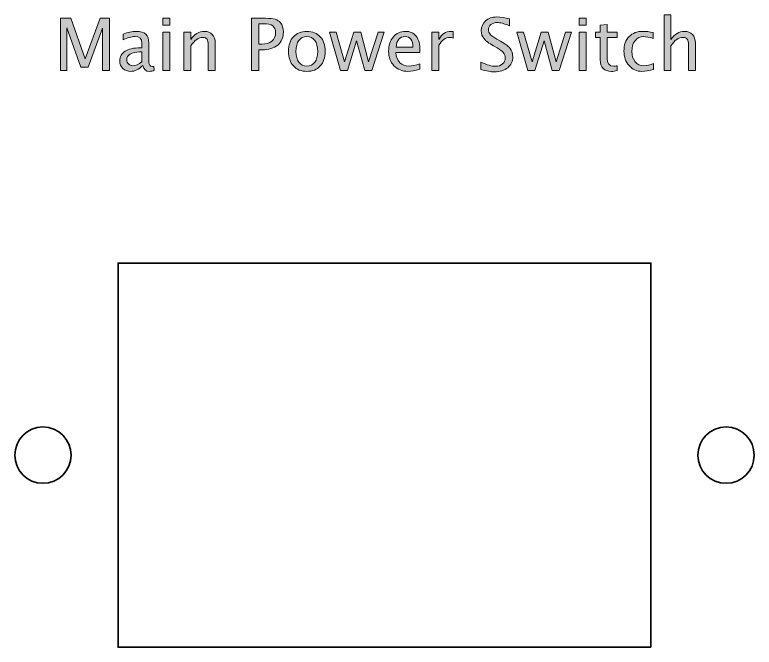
# Model space of a CAD drawing. Header units: inches. Extents: x 4 to 816, y 71 to 806.
# Drawn here: x 192.22 to 233.73, y 130.84 to 166.35 of the extents above; entities that cross this region are included whole.
import ezdxf

# ---------------------------------------------------------------- set-up
doc = ezdxf.new("R2010")
doc.units = ezdxf.units.IN
doc.header["$MEASUREMENT"] = 0
doc.layers.add('Layer 1', color=7, linetype='Continuous')

# ---------------------------------------------------------------- blocks, each defined once
blk = doc.blocks.new('block 222')
at = {"layer": 'Layer 1', "color": 240, "lineweight": 35, "true_color": 0xed1c24}
blk.add_lwpolyline([(227.933, 130.842), (198.023, 130.842), (198.023, 152.412), (227.933, 152.412), (227.933, 130.842)], dxfattribs=at)
blk = doc.blocks.new('block 223')
at = {"layer": 'Layer 1', "color": 240, "lineweight": 35, "true_color": 0xed1c24}
blk.add_open_spline([(195.386, 141.627), (195.386, 142.5), (194.678, 143.209), (193.804, 143.209), (192.931, 143.209), (192.223, 142.5), (192.223, 141.627), (192.223, 140.753), (192.931, 140.045), (193.804, 140.045), (194.678, 140.045), (195.386, 140.753), (195.386, 141.627)], degree=3, knots=[0, 0, 0, 0, 1, 1, 1, 2, 2, 2, 3, 3, 3, 4, 4, 4, 4], dxfattribs=at)
blk = doc.blocks.new('block 224')
at = {"layer": 'Layer 1', "color": 240, "lineweight": 35, "true_color": 0xed1c24}
blk.add_open_spline([(233.733, 141.627), (233.733, 142.5), (233.025, 143.209), (232.151, 143.209), (231.277, 143.209), (230.569, 142.5), (230.569, 141.627), (230.569, 140.753), (231.277, 140.045), (232.151, 140.045), (233.025, 140.045), (233.733, 140.753), (233.733, 141.627)], degree=3, knots=[0, 0, 0, 0, 1, 1, 1, 2, 2, 2, 3, 3, 3, 4, 4, 4, 4], dxfattribs=at)
blk = doc.blocks.new('block 348')
at = {"layer": 'Layer 1', "true_color": 0x231f20}
h = blk.add_hatch(color=250, dxfattribs=at)
h.dxf.hatch_style = 2
h.paths.add_polyline_path([(194.794, 163.221), (194.794, 166.154), (195.368, 166.154), (196.182, 163.885), (197.018, 166.154), (197.535, 166.154), (197.535, 163.221), (197.144, 163.221), (197.144, 165.604), (196.337, 163.417), (195.935, 163.417), (195.151, 165.609), (195.151, 163.221)])
h = blk.add_hatch(color=250, dxfattribs=at)
h.dxf.hatch_style = 2
h.paths.add_polyline_path([(200.543, 165.764), (200.543, 166.154), (200.933, 166.154), (200.933, 165.764)])
h.paths.add_polyline_path([(200.543, 163.221), (200.543, 165.374), (200.933, 165.374), (200.933, 163.221)])
h = blk.add_hatch(color=250, dxfattribs=at)
h.dxf.hatch_style = 2
edge = h.paths.add_edge_path()
edge.add_spline(control_points=[(205.506, 163.221), (205.506, 163.221), (205.506, 166.154), (205.506, 166.154), (205.506, 166.154), (206.305, 166.154), (206.305, 166.154), (206.535, 166.154), (206.712, 166.135), (206.837, 166.098), (206.962, 166.06), (207.064, 165.994), (207.143, 165.899), (207.248, 165.773), (207.3, 165.602), (207.3, 165.385), (207.3, 165.073), (207.194, 164.829), (206.983, 164.652), (206.772, 164.475), (206.478, 164.387), (206.103, 164.387), (206.103, 164.387), (205.919, 164.387), (205.919, 164.387), (205.919, 164.387), (205.919, 163.221), (205.919, 163.221), (205.919, 163.221), (205.506, 163.221), (205.506, 163.221)], knot_values=[0, 0, 0, 0, 1, 1, 1, 2, 2, 2, 3, 3, 3, 4, 4, 4, 5, 5, 5, 6, 6, 6, 7, 7, 7, 8, 8, 8, 9, 9, 9, 10, 10, 10, 10], degree=3, periodic=1)
edge = h.paths.add_edge_path()
edge.add_spline(control_points=[(205.919, 164.702), (205.919, 164.702), (206.087, 164.702), (206.087, 164.702), (206.334, 164.702), (206.525, 164.759), (206.66, 164.872), (206.795, 164.986), (206.862, 165.147), (206.862, 165.356), (206.862, 165.53), (206.809, 165.655), (206.702, 165.73), (206.596, 165.806), (206.42, 165.843), (206.174, 165.843), (206.174, 165.843), (205.919, 165.843), (205.919, 165.843), (205.919, 165.843), (205.919, 164.702), (205.919, 164.702)], knot_values=[0, 0, 0, 0, 1, 1, 1, 2, 2, 2, 3, 3, 3, 4, 4, 4, 5, 5, 5, 6, 6, 6, 7, 7, 7, 7], degree=3, periodic=1)
h = blk.add_hatch(color=250, dxfattribs=at)
h.dxf.hatch_style = 2
edge = h.paths.add_edge_path()
edge.add_spline(control_points=[(218.395, 163.277), (218.395, 163.277), (218.395, 163.689), (218.395, 163.689), (218.725, 163.536), (218.997, 163.459), (219.211, 163.459), (219.374, 163.459), (219.505, 163.503), (219.605, 163.589), (219.705, 163.675), (219.754, 163.788), (219.754, 163.927), (219.754, 164.042), (219.722, 164.14), (219.656, 164.22), (219.591, 164.301), (219.47, 164.391), (219.295, 164.49), (219.295, 164.49), (219.093, 164.607), (219.093, 164.607), (218.843, 164.749), (218.667, 164.884), (218.564, 165.01), (218.462, 165.136), (218.411, 165.282), (218.411, 165.449), (218.411, 165.676), (218.493, 165.862), (218.657, 166.008), (218.82, 166.155), (219.029, 166.228), (219.283, 166.228), (219.509, 166.228), (219.747, 166.19), (219.998, 166.115), (219.998, 166.115), (219.998, 165.734), (219.998, 165.734), (219.689, 165.856), (219.458, 165.916), (219.307, 165.916), (219.163, 165.916), (219.044, 165.878), (218.95, 165.801), (218.856, 165.725), (218.809, 165.628), (218.809, 165.512), (218.809, 165.414), (218.843, 165.328), (218.912, 165.253), (218.981, 165.177), (219.106, 165.087), (219.289, 164.983), (219.289, 164.983), (219.499, 164.864), (219.499, 164.864), (219.752, 164.72), (219.929, 164.584), (220.03, 164.456), (220.13, 164.328), (220.18, 164.174), (220.18, 163.994), (220.18, 163.739), (220.087, 163.535), (219.899, 163.38), (219.711, 163.226), (219.462, 163.148), (219.152, 163.148), (218.954, 163.148), (218.702, 163.191), (218.395, 163.277)], knot_values=[0, 0, 0, 0, 1, 1, 1, 2, 2, 2, 3, 3, 3, 4, 4, 4, 5, 5, 5, 6, 6, 6, 7, 7, 7, 8, 8, 8, 9, 9, 9, 10, 10, 10, 11, 11, 11, 12, 12, 12, 13, 13, 13, 14, 14, 14, 15, 15, 15, 16, 16, 16, 17, 17, 17, 18, 18, 18, 19, 19, 19, 20, 20, 20, 21, 21, 21, 22, 22, 22, 23, 23, 23, 24, 24, 24, 24], degree=3, periodic=1)
h = blk.add_hatch(color=250, dxfattribs=at)
h.dxf.hatch_style = 2
h.paths.add_polyline_path([(223.9, 165.764), (223.9, 166.154), (224.29, 166.154), (224.29, 165.764)])
h.paths.add_polyline_path([(223.9, 163.221), (223.9, 165.374), (224.29, 165.374), (224.29, 163.221)])
h = blk.add_hatch(color=250, dxfattribs=at)
h.dxf.hatch_style = 2
edge = h.paths.add_edge_path()
edge.add_spline(control_points=[(228.67, 163.221), (228.67, 163.221), (228.67, 166.35), (228.67, 166.35), (228.67, 166.35), (229.06, 166.35), (229.06, 166.35), (229.06, 166.35), (229.06, 164.969), (229.06, 164.969), (229.266, 165.271), (229.518, 165.421), (229.817, 165.421), (230.005, 165.421), (230.154, 165.362), (230.264, 165.244), (230.374, 165.125), (230.429, 164.967), (230.429, 164.767), (230.429, 164.767), (230.429, 163.221), (230.429, 163.221), (230.429, 163.221), (230.039, 163.221), (230.039, 163.221), (230.039, 163.221), (230.039, 164.64), (230.039, 164.64), (230.039, 164.8), (230.015, 164.914), (229.969, 164.982), (229.922, 165.05), (229.844, 165.084), (229.736, 165.084), (229.497, 165.084), (229.271, 164.927), (229.06, 164.615), (229.06, 164.615), (229.06, 163.221), (229.06, 163.221), (229.06, 163.221), (228.67, 163.221), (228.67, 163.221)], knot_values=[0, 0, 0, 0, 1, 1, 1, 2, 2, 2, 3, 3, 3, 4, 4, 4, 5, 5, 5, 6, 6, 6, 7, 7, 7, 8, 8, 8, 9, 9, 9, 10, 10, 10, 11, 11, 11, 12, 12, 12, 13, 13, 13, 14, 14, 14, 14], degree=3, periodic=1)
h = blk.add_hatch(color=250, dxfattribs=at)
h.dxf.hatch_style = 2
edge = h.paths.add_edge_path()
edge.add_spline(control_points=[(226.032, 163.221), (225.912, 163.188), (225.807, 163.172), (225.719, 163.172), (225.521, 163.172), (225.366, 163.229), (225.255, 163.342), (225.144, 163.456), (225.089, 163.614), (225.089, 163.816), (225.089, 163.816), (225.089, 165.08), (225.089, 165.08), (225.089, 165.08), (224.819, 165.08), (224.819, 165.08), (224.819, 165.08), (224.819, 165.374), (224.819, 165.374), (224.819, 165.374), (225.089, 165.374), (225.089, 165.374), (225.089, 165.374), (225.089, 165.764), (225.089, 165.764), (225.089, 165.764), (225.479, 165.801), (225.479, 165.801), (225.479, 165.801), (225.479, 165.374), (225.479, 165.374), (225.479, 165.374), (226.042, 165.374), (226.042, 165.374), (226.042, 165.374), (226.042, 165.08), (226.042, 165.08), (226.042, 165.08), (225.479, 165.08), (225.479, 165.08), (225.479, 165.08), (225.479, 163.887), (225.479, 163.887), (225.479, 163.606), (225.601, 163.465), (225.844, 163.465), (225.895, 163.465), (225.958, 163.474), (226.032, 163.491), (226.032, 163.491), (226.032, 163.221), (226.032, 163.221)], knot_values=[0, 0, 0, 0, 1, 1, 1, 2, 2, 2, 3, 3, 3, 4, 4, 4, 5, 5, 5, 6, 6, 6, 7, 7, 7, 8, 8, 8, 9, 9, 9, 10, 10, 10, 11, 11, 11, 12, 12, 12, 13, 13, 13, 14, 14, 14, 15, 15, 15, 16, 16, 16, 17, 17, 17, 17], degree=3, periodic=1)
h = blk.add_hatch(color=250, dxfattribs=at)
h.dxf.hatch_style = 2
edge = h.paths.add_edge_path()
edge.add_spline(control_points=[(199.411, 163.495), (199.177, 163.28), (198.952, 163.172), (198.736, 163.172), (198.557, 163.172), (198.409, 163.228), (198.292, 163.339), (198.174, 163.451), (198.115, 163.592), (198.115, 163.762), (198.115, 163.998), (198.214, 164.178), (198.411, 164.304), (198.609, 164.431), (198.893, 164.494), (199.263, 164.494), (199.263, 164.494), (199.354, 164.494), (199.354, 164.494), (199.354, 164.494), (199.354, 164.753), (199.354, 164.753), (199.354, 165.003), (199.223, 165.128), (198.963, 165.128), (198.761, 165.128), (198.541, 165.064), (198.301, 164.937), (198.301, 164.937), (198.301, 165.261), (198.301, 165.261), (198.564, 165.367), (198.812, 165.421), (199.045, 165.421), (199.284, 165.421), (199.46, 165.367), (199.574, 165.257), (199.687, 165.149), (199.744, 164.98), (199.744, 164.753), (199.744, 164.753), (199.744, 163.778), (199.744, 163.778), (199.744, 163.555), (199.813, 163.443), (199.95, 163.443), (199.967, 163.443), (199.992, 163.446), (200.026, 163.451), (200.026, 163.451), (200.053, 163.235), (200.053, 163.235), (199.965, 163.193), (199.867, 163.172), (199.76, 163.172), (199.578, 163.172), (199.461, 163.28), (199.411, 163.495)], knot_values=[0, 0, 0, 0, 1, 1, 1, 2, 2, 2, 3, 3, 3, 4, 4, 4, 5, 5, 5, 6, 6, 6, 7, 7, 7, 8, 8, 8, 9, 9, 9, 10, 10, 10, 11, 11, 11, 12, 12, 12, 13, 13, 13, 14, 14, 14, 15, 15, 15, 16, 16, 16, 17, 17, 17, 18, 18, 18, 19, 19, 19, 19], degree=3, periodic=1)
edge = h.paths.add_edge_path()
edge.add_spline(control_points=[(199.354, 163.707), (199.354, 163.707), (199.354, 164.264), (199.354, 164.264), (199.354, 164.264), (199.229, 164.268), (199.229, 164.268), (199.012, 164.268), (198.837, 164.227), (198.705, 164.147), (198.572, 164.066), (198.506, 163.959), (198.506, 163.826), (198.506, 163.732), (198.539, 163.653), (198.605, 163.588), (198.671, 163.523), (198.751, 163.491), (198.846, 163.491), (199.009, 163.491), (199.178, 163.563), (199.354, 163.707)], knot_values=[0, 0, 0, 0, 1, 1, 1, 2, 2, 2, 3, 3, 3, 4, 4, 4, 5, 5, 5, 6, 6, 6, 7, 7, 7, 7], degree=3, periodic=1)
h = blk.add_hatch(color=250, dxfattribs=at)
h.dxf.hatch_style = 2
edge = h.paths.add_edge_path()
edge.add_spline(control_points=[(201.716, 163.221), (201.716, 163.221), (201.716, 165.374), (201.716, 165.374), (201.716, 165.374), (202.106, 165.374), (202.106, 165.374), (202.106, 165.374), (202.106, 164.969), (202.106, 164.969), (202.312, 165.271), (202.565, 165.421), (202.863, 165.421), (203.051, 165.421), (203.2, 165.362), (203.31, 165.244), (203.42, 165.125), (203.475, 164.967), (203.475, 164.767), (203.475, 164.767), (203.475, 163.221), (203.475, 163.221), (203.475, 163.221), (203.085, 163.221), (203.085, 163.221), (203.085, 163.221), (203.085, 164.64), (203.085, 164.64), (203.085, 164.8), (203.062, 164.914), (203.015, 164.982), (202.968, 165.05), (202.89, 165.084), (202.782, 165.084), (202.543, 165.084), (202.318, 164.927), (202.106, 164.615), (202.106, 164.615), (202.106, 163.221), (202.106, 163.221), (202.106, 163.221), (201.716, 163.221), (201.716, 163.221)], knot_values=[0, 0, 0, 0, 1, 1, 1, 2, 2, 2, 3, 3, 3, 4, 4, 4, 5, 5, 5, 6, 6, 6, 7, 7, 7, 8, 8, 8, 9, 9, 9, 10, 10, 10, 11, 11, 11, 12, 12, 12, 13, 13, 13, 14, 14, 14, 14], degree=3, periodic=1)
h = blk.add_hatch(color=250, dxfattribs=at)
h.dxf.hatch_style = 2
edge = h.paths.add_edge_path()
edge.add_spline(control_points=[(208.618, 163.172), (208.302, 163.172), (208.052, 163.273), (207.868, 163.475), (207.683, 163.677), (207.591, 163.951), (207.591, 164.297), (207.591, 164.644), (207.683, 164.917), (207.868, 165.119), (208.052, 165.32), (208.302, 165.421), (208.618, 165.421), (208.934, 165.421), (209.183, 165.32), (209.368, 165.119), (209.552, 164.917), (209.644, 164.644), (209.644, 164.297), (209.644, 163.951), (209.552, 163.677), (209.368, 163.475), (209.183, 163.273), (208.934, 163.172), (208.618, 163.172)], knot_values=[0, 0, 0, 0, 1, 1, 1, 2, 2, 2, 3, 3, 3, 4, 4, 4, 5, 5, 5, 6, 6, 6, 7, 7, 7, 8, 8, 8, 8], degree=3, periodic=1)
edge = h.paths.add_edge_path()
edge.add_spline(control_points=[(208.617, 163.465), (208.811, 163.465), (208.961, 163.538), (209.068, 163.683), (209.175, 163.828), (209.228, 164.033), (209.228, 164.297), (209.228, 164.562), (209.175, 164.766), (209.068, 164.911), (208.961, 165.055), (208.811, 165.128), (208.617, 165.128), (208.423, 165.128), (208.273, 165.055), (208.167, 164.911), (208.061, 164.766), (208.007, 164.562), (208.007, 164.297), (208.007, 164.033), (208.061, 163.828), (208.167, 163.683), (208.273, 163.538), (208.423, 163.465), (208.617, 163.465)], knot_values=[0, 0, 0, 0, 1, 1, 1, 2, 2, 2, 3, 3, 3, 4, 4, 4, 5, 5, 5, 6, 6, 6, 7, 7, 7, 8, 8, 8, 8], degree=3, periodic=1)
h = blk.add_hatch(color=250, dxfattribs=at)
h.dxf.hatch_style = 2
h.paths.add_polyline_path([(210.504, 163.221), (209.888, 165.374), (210.269, 165.374), (210.741, 163.706), (211.252, 165.374), (211.642, 165.374), (212.088, 163.712), (212.628, 165.374), (212.963, 165.374), (212.262, 163.221), (211.872, 163.221), (211.414, 164.888), (210.899, 163.221)])
h = blk.add_hatch(color=250, dxfattribs=at)
h.dxf.hatch_style = 2
edge = h.paths.add_edge_path()
edge.add_spline(control_points=[(214.959, 163.291), (214.697, 163.211), (214.473, 163.172), (214.287, 163.172), (213.969, 163.172), (213.71, 163.277), (213.51, 163.488), (213.311, 163.698), (213.211, 163.971), (213.211, 164.306), (213.211, 164.632), (213.299, 164.899), (213.476, 165.108), (213.652, 165.317), (213.878, 165.421), (214.152, 165.421), (214.413, 165.421), (214.614, 165.328), (214.756, 165.143), (214.898, 164.957), (214.969, 164.694), (214.969, 164.353), (214.969, 164.353), (214.967, 164.234), (214.967, 164.234), (214.967, 164.234), (213.609, 164.234), (213.609, 164.234), (213.666, 163.724), (213.916, 163.469), (214.36, 163.469), (214.523, 163.469), (214.722, 163.513), (214.959, 163.602), (214.959, 163.602), (214.959, 163.291), (214.959, 163.291)], knot_values=[0, 0, 0, 0, 1, 1, 1, 2, 2, 2, 3, 3, 3, 4, 4, 4, 5, 5, 5, 6, 6, 6, 7, 7, 7, 8, 8, 8, 9, 9, 9, 10, 10, 10, 11, 11, 11, 12, 12, 12, 12], degree=3, periodic=1)
edge = h.paths.add_edge_path()
edge.add_spline(control_points=[(213.627, 164.527), (213.627, 164.527), (214.576, 164.527), (214.576, 164.527), (214.576, 164.927), (214.427, 165.128), (214.129, 165.128), (213.829, 165.128), (213.662, 164.927), (213.627, 164.527)], knot_values=[0, 0, 0, 0, 1, 1, 1, 2, 2, 2, 3, 3, 3, 3], degree=3, periodic=1)
h = blk.add_hatch(color=250, dxfattribs=at)
h.dxf.hatch_style = 2
edge = h.paths.add_edge_path()
edge.add_spline(control_points=[(215.642, 163.221), (215.642, 163.221), (215.642, 165.374), (215.642, 165.374), (215.642, 165.374), (216.033, 165.374), (216.033, 165.374), (216.033, 165.374), (216.033, 164.969), (216.033, 164.969), (216.187, 165.271), (216.412, 165.421), (216.707, 165.421), (216.746, 165.421), (216.788, 165.418), (216.832, 165.411), (216.832, 165.411), (216.832, 165.045), (216.832, 165.045), (216.764, 165.067), (216.705, 165.078), (216.653, 165.078), (216.406, 165.078), (216.199, 164.932), (216.033, 164.639), (216.033, 164.639), (216.033, 163.221), (216.033, 163.221), (216.033, 163.221), (215.642, 163.221), (215.642, 163.221)], knot_values=[0, 0, 0, 0, 1, 1, 1, 2, 2, 2, 3, 3, 3, 4, 4, 4, 5, 5, 5, 6, 6, 6, 7, 7, 7, 8, 8, 8, 9, 9, 9, 10, 10, 10, 10], degree=3, periodic=1)
h = blk.add_hatch(color=250, dxfattribs=at)
h.dxf.hatch_style = 2
h.paths.add_polyline_path([(221.023, 163.221), (220.406, 165.374), (220.788, 165.374), (221.259, 163.706), (221.77, 165.374), (222.16, 165.374), (222.607, 163.712), (223.146, 165.374), (223.482, 165.374), (222.78, 163.221), (222.39, 163.221), (221.932, 164.888), (221.417, 163.221)])
h = blk.add_hatch(color=250, dxfattribs=at)
h.dxf.hatch_style = 2
edge = h.paths.add_edge_path()
edge.add_spline(control_points=[(228.085, 163.287), (227.833, 163.21), (227.615, 163.172), (227.431, 163.172), (227.14, 163.172), (226.899, 163.28), (226.708, 163.495), (226.516, 163.71), (226.42, 163.982), (226.42, 164.309), (226.42, 164.659), (226.515, 164.932), (226.705, 165.128), (226.894, 165.323), (227.159, 165.421), (227.498, 165.421), (227.666, 165.421), (227.854, 165.398), (228.061, 165.351), (228.061, 165.351), (228.061, 165.025), (228.061, 165.025), (227.841, 165.089), (227.662, 165.122), (227.523, 165.122), (227.323, 165.122), (227.162, 165.047), (227.042, 164.897), (226.922, 164.747), (226.862, 164.547), (226.862, 164.297), (226.862, 164.056), (226.924, 163.86), (227.048, 163.711), (227.172, 163.561), (227.335, 163.487), (227.535, 163.487), (227.713, 163.487), (227.896, 163.532), (228.085, 163.624), (228.085, 163.624), (228.085, 163.287), (228.085, 163.287)], knot_values=[0, 0, 0, 0, 1, 1, 1, 2, 2, 2, 3, 3, 3, 4, 4, 4, 5, 5, 5, 6, 6, 6, 7, 7, 7, 8, 8, 8, 9, 9, 9, 10, 10, 10, 11, 11, 11, 12, 12, 12, 13, 13, 13, 14, 14, 14, 14], degree=3, periodic=1)
at = {"layer": 'Layer 1', "lineweight": 0}
for points in [[(194.794, 163.221), (194.794, 166.154), (195.368, 166.154), (196.182, 163.885), (197.018, 166.154), (197.535, 166.154), (197.535, 163.221), (197.144, 163.221), (197.144, 165.604), (196.337, 163.417), (195.935, 163.417), (195.151, 165.609), (195.151, 163.221), (194.794, 163.221)], [(200.543, 165.764), (200.543, 166.154), (200.933, 166.154), (200.933, 165.764), (200.543, 165.764)], [(223.9, 165.764), (223.9, 166.154), (224.29, 166.154), (224.29, 165.764), (223.9, 165.764)], [(200.543, 163.221), (200.543, 165.374), (200.933, 165.374), (200.933, 163.221), (200.543, 163.221)], [(210.504, 163.221), (209.888, 165.374), (210.269, 165.374), (210.741, 163.706), (211.252, 165.374), (211.642, 165.374), (212.088, 163.712), (212.628, 165.374), (212.963, 165.374), (212.262, 163.221), (211.872, 163.221), (211.414, 164.888), (210.899, 163.221), (210.504, 163.221)], [(221.023, 163.221), (220.406, 165.374), (220.788, 165.374), (221.259, 163.706), (221.77, 165.374), (222.16, 165.374), (222.607, 163.712), (223.146, 165.374), (223.482, 165.374), (222.78, 163.221), (222.39, 163.221), (221.932, 164.888), (221.417, 163.221), (221.023, 163.221)], [(223.9, 163.221), (223.9, 165.374), (224.29, 165.374), (224.29, 163.221), (223.9, 163.221)]]:
    blk.add_lwpolyline(points, dxfattribs=at)
for points, knots in [([(205.506, 163.221), (205.506, 163.221), (205.506, 166.154), (205.506, 166.154), (205.506, 166.154), (206.305, 166.154), (206.305, 166.154), (206.535, 166.154), (206.712, 166.135), (206.837, 166.098), (206.962, 166.06), (207.064, 165.994), (207.143, 165.899), (207.248, 165.773), (207.3, 165.602), (207.3, 165.385), (207.3, 165.073), (207.194, 164.829), (206.983, 164.652), (206.772, 164.475), (206.478, 164.387), (206.103, 164.387), (206.103, 164.387), (205.919, 164.387), (205.919, 164.387), (205.919, 164.387), (205.919, 163.221), (205.919, 163.221), (205.919, 163.221), (205.506, 163.221), (205.506, 163.221)], [0, 0, 0, 0, 1, 1, 1, 2, 2, 2, 3, 3, 3, 4, 4, 4, 5, 5, 5, 6, 6, 6, 7, 7, 7, 8, 8, 8, 9, 9, 9, 10, 10, 10, 10]), ([(218.395, 163.277), (218.395, 163.277), (218.395, 163.689), (218.395, 163.689), (218.725, 163.536), (218.997, 163.459), (219.211, 163.459), (219.374, 163.459), (219.505, 163.503), (219.605, 163.589), (219.705, 163.675), (219.754, 163.788), (219.754, 163.927), (219.754, 164.042), (219.722, 164.14), (219.656, 164.22), (219.591, 164.301), (219.47, 164.391), (219.295, 164.49), (219.295, 164.49), (219.093, 164.607), (219.093, 164.607), (218.843, 164.749), (218.667, 164.884), (218.564, 165.01), (218.462, 165.136), (218.411, 165.282), (218.411, 165.449), (218.411, 165.676), (218.493, 165.862), (218.657, 166.008), (218.82, 166.155), (219.029, 166.228), (219.283, 166.228), (219.509, 166.228), (219.747, 166.19), (219.998, 166.115), (219.998, 166.115), (219.998, 165.734), (219.998, 165.734), (219.689, 165.856), (219.458, 165.916), (219.307, 165.916), (219.163, 165.916), (219.044, 165.878), (218.95, 165.801), (218.856, 165.725), (218.809, 165.628), (218.809, 165.512), (218.809, 165.414), (218.843, 165.328), (218.912, 165.253), (218.981, 165.177), (219.106, 165.087), (219.289, 164.983), (219.289, 164.983), (219.499, 164.864), (219.499, 164.864), (219.752, 164.72), (219.929, 164.584), (220.03, 164.456), (220.13, 164.328), (220.18, 164.174), (220.18, 163.994), (220.18, 163.739), (220.087, 163.535), (219.899, 163.38), (219.711, 163.226), (219.462, 163.148), (219.152, 163.148), (218.954, 163.148), (218.702, 163.191), (218.395, 163.277)], [0, 0, 0, 0, 1, 1, 1, 2, 2, 2, 3, 3, 3, 4, 4, 4, 5, 5, 5, 6, 6, 6, 7, 7, 7, 8, 8, 8, 9, 9, 9, 10, 10, 10, 11, 11, 11, 12, 12, 12, 13, 13, 13, 14, 14, 14, 15, 15, 15, 16, 16, 16, 17, 17, 17, 18, 18, 18, 19, 19, 19, 20, 20, 20, 21, 21, 21, 22, 22, 22, 23, 23, 23, 24, 24, 24, 24]), ([(228.67, 163.221), (228.67, 163.221), (228.67, 166.35), (228.67, 166.35), (228.67, 166.35), (229.06, 166.35), (229.06, 166.35), (229.06, 166.35), (229.06, 164.969), (229.06, 164.969), (229.266, 165.271), (229.518, 165.421), (229.817, 165.421), (230.005, 165.421), (230.154, 165.362), (230.264, 165.244), (230.374, 165.125), (230.429, 164.967), (230.429, 164.767), (230.429, 164.767), (230.429, 163.221), (230.429, 163.221), (230.429, 163.221), (230.039, 163.221), (230.039, 163.221), (230.039, 163.221), (230.039, 164.64), (230.039, 164.64), (230.039, 164.8), (230.015, 164.914), (229.969, 164.982), (229.922, 165.05), (229.844, 165.084), (229.736, 165.084), (229.497, 165.084), (229.271, 164.927), (229.06, 164.615), (229.06, 164.615), (229.06, 163.221), (229.06, 163.221), (229.06, 163.221), (228.67, 163.221), (228.67, 163.221)], [0, 0, 0, 0, 1, 1, 1, 2, 2, 2, 3, 3, 3, 4, 4, 4, 5, 5, 5, 6, 6, 6, 7, 7, 7, 8, 8, 8, 9, 9, 9, 10, 10, 10, 11, 11, 11, 12, 12, 12, 13, 13, 13, 14, 14, 14, 14]), ([(205.919, 164.702), (205.919, 164.702), (206.087, 164.702), (206.087, 164.702), (206.334, 164.702), (206.525, 164.759), (206.66, 164.872), (206.795, 164.986), (206.862, 165.147), (206.862, 165.356), (206.862, 165.53), (206.809, 165.655), (206.702, 165.73), (206.596, 165.806), (206.42, 165.843), (206.174, 165.843), (206.174, 165.843), (205.919, 165.843), (205.919, 165.843), (205.919, 165.843), (205.919, 164.702), (205.919, 164.702)], [0, 0, 0, 0, 1, 1, 1, 2, 2, 2, 3, 3, 3, 4, 4, 4, 5, 5, 5, 6, 6, 6, 7, 7, 7, 7]), ([(226.032, 163.221), (225.912, 163.188), (225.807, 163.172), (225.719, 163.172), (225.521, 163.172), (225.366, 163.229), (225.255, 163.342), (225.144, 163.456), (225.089, 163.614), (225.089, 163.816), (225.089, 163.816), (225.089, 165.08), (225.089, 165.08), (225.089, 165.08), (224.819, 165.08), (224.819, 165.08), (224.819, 165.08), (224.819, 165.374), (224.819, 165.374), (224.819, 165.374), (225.089, 165.374), (225.089, 165.374), (225.089, 165.374), (225.089, 165.764), (225.089, 165.764), (225.089, 165.764), (225.479, 165.801), (225.479, 165.801), (225.479, 165.801), (225.479, 165.374), (225.479, 165.374), (225.479, 165.374), (226.042, 165.374), (226.042, 165.374), (226.042, 165.374), (226.042, 165.08), (226.042, 165.08), (226.042, 165.08), (225.479, 165.08), (225.479, 165.08), (225.479, 165.08), (225.479, 163.887), (225.479, 163.887), (225.479, 163.606), (225.601, 163.465), (225.844, 163.465), (225.895, 163.465), (225.958, 163.474), (226.032, 163.491), (226.032, 163.491), (226.032, 163.221), (226.032, 163.221)], [0, 0, 0, 0, 1, 1, 1, 2, 2, 2, 3, 3, 3, 4, 4, 4, 5, 5, 5, 6, 6, 6, 7, 7, 7, 8, 8, 8, 9, 9, 9, 10, 10, 10, 11, 11, 11, 12, 12, 12, 13, 13, 13, 14, 14, 14, 15, 15, 15, 16, 16, 16, 17, 17, 17, 17]), ([(199.411, 163.495), (199.177, 163.28), (198.952, 163.172), (198.736, 163.172), (198.557, 163.172), (198.409, 163.228), (198.292, 163.339), (198.174, 163.451), (198.115, 163.592), (198.115, 163.762), (198.115, 163.998), (198.214, 164.178), (198.411, 164.304), (198.609, 164.431), (198.893, 164.494), (199.263, 164.494), (199.263, 164.494), (199.354, 164.494), (199.354, 164.494), (199.354, 164.494), (199.354, 164.753), (199.354, 164.753), (199.354, 165.003), (199.223, 165.128), (198.963, 165.128), (198.761, 165.128), (198.541, 165.064), (198.301, 164.937), (198.301, 164.937), (198.301, 165.261), (198.301, 165.261), (198.564, 165.367), (198.812, 165.421), (199.045, 165.421), (199.284, 165.421), (199.46, 165.367), (199.574, 165.257), (199.687, 165.149), (199.744, 164.98), (199.744, 164.753), (199.744, 164.753), (199.744, 163.778), (199.744, 163.778), (199.744, 163.555), (199.813, 163.443), (199.95, 163.443), (199.967, 163.443), (199.992, 163.446), (200.026, 163.451), (200.026, 163.451), (200.053, 163.235), (200.053, 163.235), (199.965, 163.193), (199.867, 163.172), (199.76, 163.172), (199.578, 163.172), (199.461, 163.28), (199.411, 163.495)], [0, 0, 0, 0, 1, 1, 1, 2, 2, 2, 3, 3, 3, 4, 4, 4, 5, 5, 5, 6, 6, 6, 7, 7, 7, 8, 8, 8, 9, 9, 9, 10, 10, 10, 11, 11, 11, 12, 12, 12, 13, 13, 13, 14, 14, 14, 15, 15, 15, 16, 16, 16, 17, 17, 17, 18, 18, 18, 19, 19, 19, 19]), ([(201.716, 163.221), (201.716, 163.221), (201.716, 165.374), (201.716, 165.374), (201.716, 165.374), (202.106, 165.374), (202.106, 165.374), (202.106, 165.374), (202.106, 164.969), (202.106, 164.969), (202.312, 165.271), (202.565, 165.421), (202.863, 165.421), (203.051, 165.421), (203.2, 165.362), (203.31, 165.244), (203.42, 165.125), (203.475, 164.967), (203.475, 164.767), (203.475, 164.767), (203.475, 163.221), (203.475, 163.221), (203.475, 163.221), (203.085, 163.221), (203.085, 163.221), (203.085, 163.221), (203.085, 164.64), (203.085, 164.64), (203.085, 164.8), (203.062, 164.914), (203.015, 164.982), (202.968, 165.05), (202.89, 165.084), (202.782, 165.084), (202.543, 165.084), (202.318, 164.927), (202.106, 164.615), (202.106, 164.615), (202.106, 163.221), (202.106, 163.221), (202.106, 163.221), (201.716, 163.221), (201.716, 163.221)], [0, 0, 0, 0, 1, 1, 1, 2, 2, 2, 3, 3, 3, 4, 4, 4, 5, 5, 5, 6, 6, 6, 7, 7, 7, 8, 8, 8, 9, 9, 9, 10, 10, 10, 11, 11, 11, 12, 12, 12, 13, 13, 13, 14, 14, 14, 14]), ([(208.618, 163.172), (208.302, 163.172), (208.052, 163.273), (207.868, 163.475), (207.683, 163.677), (207.591, 163.951), (207.591, 164.297), (207.591, 164.644), (207.683, 164.917), (207.868, 165.119), (208.052, 165.32), (208.302, 165.421), (208.618, 165.421), (208.934, 165.421), (209.183, 165.32), (209.368, 165.119), (209.552, 164.917), (209.644, 164.644), (209.644, 164.297), (209.644, 163.951), (209.552, 163.677), (209.368, 163.475), (209.183, 163.273), (208.934, 163.172), (208.618, 163.172)], [0, 0, 0, 0, 1, 1, 1, 2, 2, 2, 3, 3, 3, 4, 4, 4, 5, 5, 5, 6, 6, 6, 7, 7, 7, 8, 8, 8, 8]), ([(214.959, 163.291), (214.697, 163.211), (214.473, 163.172), (214.287, 163.172), (213.969, 163.172), (213.71, 163.277), (213.51, 163.488), (213.311, 163.698), (213.211, 163.971), (213.211, 164.306), (213.211, 164.632), (213.299, 164.899), (213.476, 165.108), (213.652, 165.317), (213.878, 165.421), (214.152, 165.421), (214.413, 165.421), (214.614, 165.328), (214.756, 165.143), (214.898, 164.957), (214.969, 164.694), (214.969, 164.353), (214.969, 164.353), (214.967, 164.234), (214.967, 164.234), (214.967, 164.234), (213.609, 164.234), (213.609, 164.234), (213.666, 163.724), (213.916, 163.469), (214.36, 163.469), (214.523, 163.469), (214.722, 163.513), (214.959, 163.602), (214.959, 163.602), (214.959, 163.291), (214.959, 163.291)], [0, 0, 0, 0, 1, 1, 1, 2, 2, 2, 3, 3, 3, 4, 4, 4, 5, 5, 5, 6, 6, 6, 7, 7, 7, 8, 8, 8, 9, 9, 9, 10, 10, 10, 11, 11, 11, 12, 12, 12, 12]), ([(215.642, 163.221), (215.642, 163.221), (215.642, 165.374), (215.642, 165.374), (215.642, 165.374), (216.033, 165.374), (216.033, 165.374), (216.033, 165.374), (216.033, 164.969), (216.033, 164.969), (216.187, 165.271), (216.412, 165.421), (216.707, 165.421), (216.746, 165.421), (216.788, 165.418), (216.832, 165.411), (216.832, 165.411), (216.832, 165.045), (216.832, 165.045), (216.764, 165.067), (216.705, 165.078), (216.653, 165.078), (216.406, 165.078), (216.199, 164.932), (216.033, 164.639), (216.033, 164.639), (216.033, 163.221), (216.033, 163.221), (216.033, 163.221), (215.642, 163.221), (215.642, 163.221)], [0, 0, 0, 0, 1, 1, 1, 2, 2, 2, 3, 3, 3, 4, 4, 4, 5, 5, 5, 6, 6, 6, 7, 7, 7, 8, 8, 8, 9, 9, 9, 10, 10, 10, 10]), ([(228.085, 163.287), (227.833, 163.21), (227.615, 163.172), (227.431, 163.172), (227.14, 163.172), (226.899, 163.28), (226.708, 163.495), (226.516, 163.71), (226.42, 163.982), (226.42, 164.309), (226.42, 164.659), (226.515, 164.932), (226.705, 165.128), (226.894, 165.323), (227.159, 165.421), (227.498, 165.421), (227.666, 165.421), (227.854, 165.398), (228.061, 165.351), (228.061, 165.351), (228.061, 165.025), (228.061, 165.025), (227.841, 165.089), (227.662, 165.122), (227.523, 165.122), (227.323, 165.122), (227.162, 165.047), (227.042, 164.897), (226.922, 164.747), (226.862, 164.547), (226.862, 164.297), (226.862, 164.056), (226.924, 163.86), (227.048, 163.711), (227.172, 163.561), (227.335, 163.487), (227.535, 163.487), (227.713, 163.487), (227.896, 163.532), (228.085, 163.624), (228.085, 163.624), (228.085, 163.287), (228.085, 163.287)], [0, 0, 0, 0, 1, 1, 1, 2, 2, 2, 3, 3, 3, 4, 4, 4, 5, 5, 5, 6, 6, 6, 7, 7, 7, 8, 8, 8, 9, 9, 9, 10, 10, 10, 11, 11, 11, 12, 12, 12, 13, 13, 13, 14, 14, 14, 14]), ([(208.617, 163.465), (208.811, 163.465), (208.961, 163.538), (209.068, 163.683), (209.175, 163.828), (209.228, 164.033), (209.228, 164.297), (209.228, 164.562), (209.175, 164.766), (209.068, 164.911), (208.961, 165.055), (208.811, 165.128), (208.617, 165.128), (208.423, 165.128), (208.273, 165.055), (208.167, 164.911), (208.061, 164.766), (208.007, 164.562), (208.007, 164.297), (208.007, 164.033), (208.061, 163.828), (208.167, 163.683), (208.273, 163.538), (208.423, 163.465), (208.617, 163.465)], [0, 0, 0, 0, 1, 1, 1, 2, 2, 2, 3, 3, 3, 4, 4, 4, 5, 5, 5, 6, 6, 6, 7, 7, 7, 8, 8, 8, 8]), ([(213.627, 164.527), (213.627, 164.527), (214.576, 164.527), (214.576, 164.527), (214.576, 164.927), (214.427, 165.128), (214.129, 165.128), (213.829, 165.128), (213.662, 164.927), (213.627, 164.527)], [0, 0, 0, 0, 1, 1, 1, 2, 2, 2, 3, 3, 3, 3]), ([(199.354, 163.707), (199.354, 163.707), (199.354, 164.264), (199.354, 164.264), (199.354, 164.264), (199.229, 164.268), (199.229, 164.268), (199.012, 164.268), (198.837, 164.227), (198.705, 164.147), (198.572, 164.066), (198.506, 163.959), (198.506, 163.826), (198.506, 163.732), (198.539, 163.653), (198.605, 163.588), (198.671, 163.523), (198.751, 163.491), (198.846, 163.491), (199.009, 163.491), (199.178, 163.563), (199.354, 163.707)], [0, 0, 0, 0, 1, 1, 1, 2, 2, 2, 3, 3, 3, 4, 4, 4, 5, 5, 5, 6, 6, 6, 7, 7, 7, 7])]:
    blk.add_open_spline(points, degree=3, knots=knots, dxfattribs=at)
blk = doc.blocks.new('block 347')
at = {"layer": 'Layer 1'}
blk.add_blockref('block 348', (0, 0), dxfattribs=at)

msp = doc.modelspace()

# ---------------------------------------------------------------- block references
at = {"layer": 'Layer 1'}
for name in ['block 347', 'block 222', 'block 223', 'block 224']:
    msp.add_blockref(name, (0, 0), dxfattribs=at)

doc.saveas('drawing.dxf')
